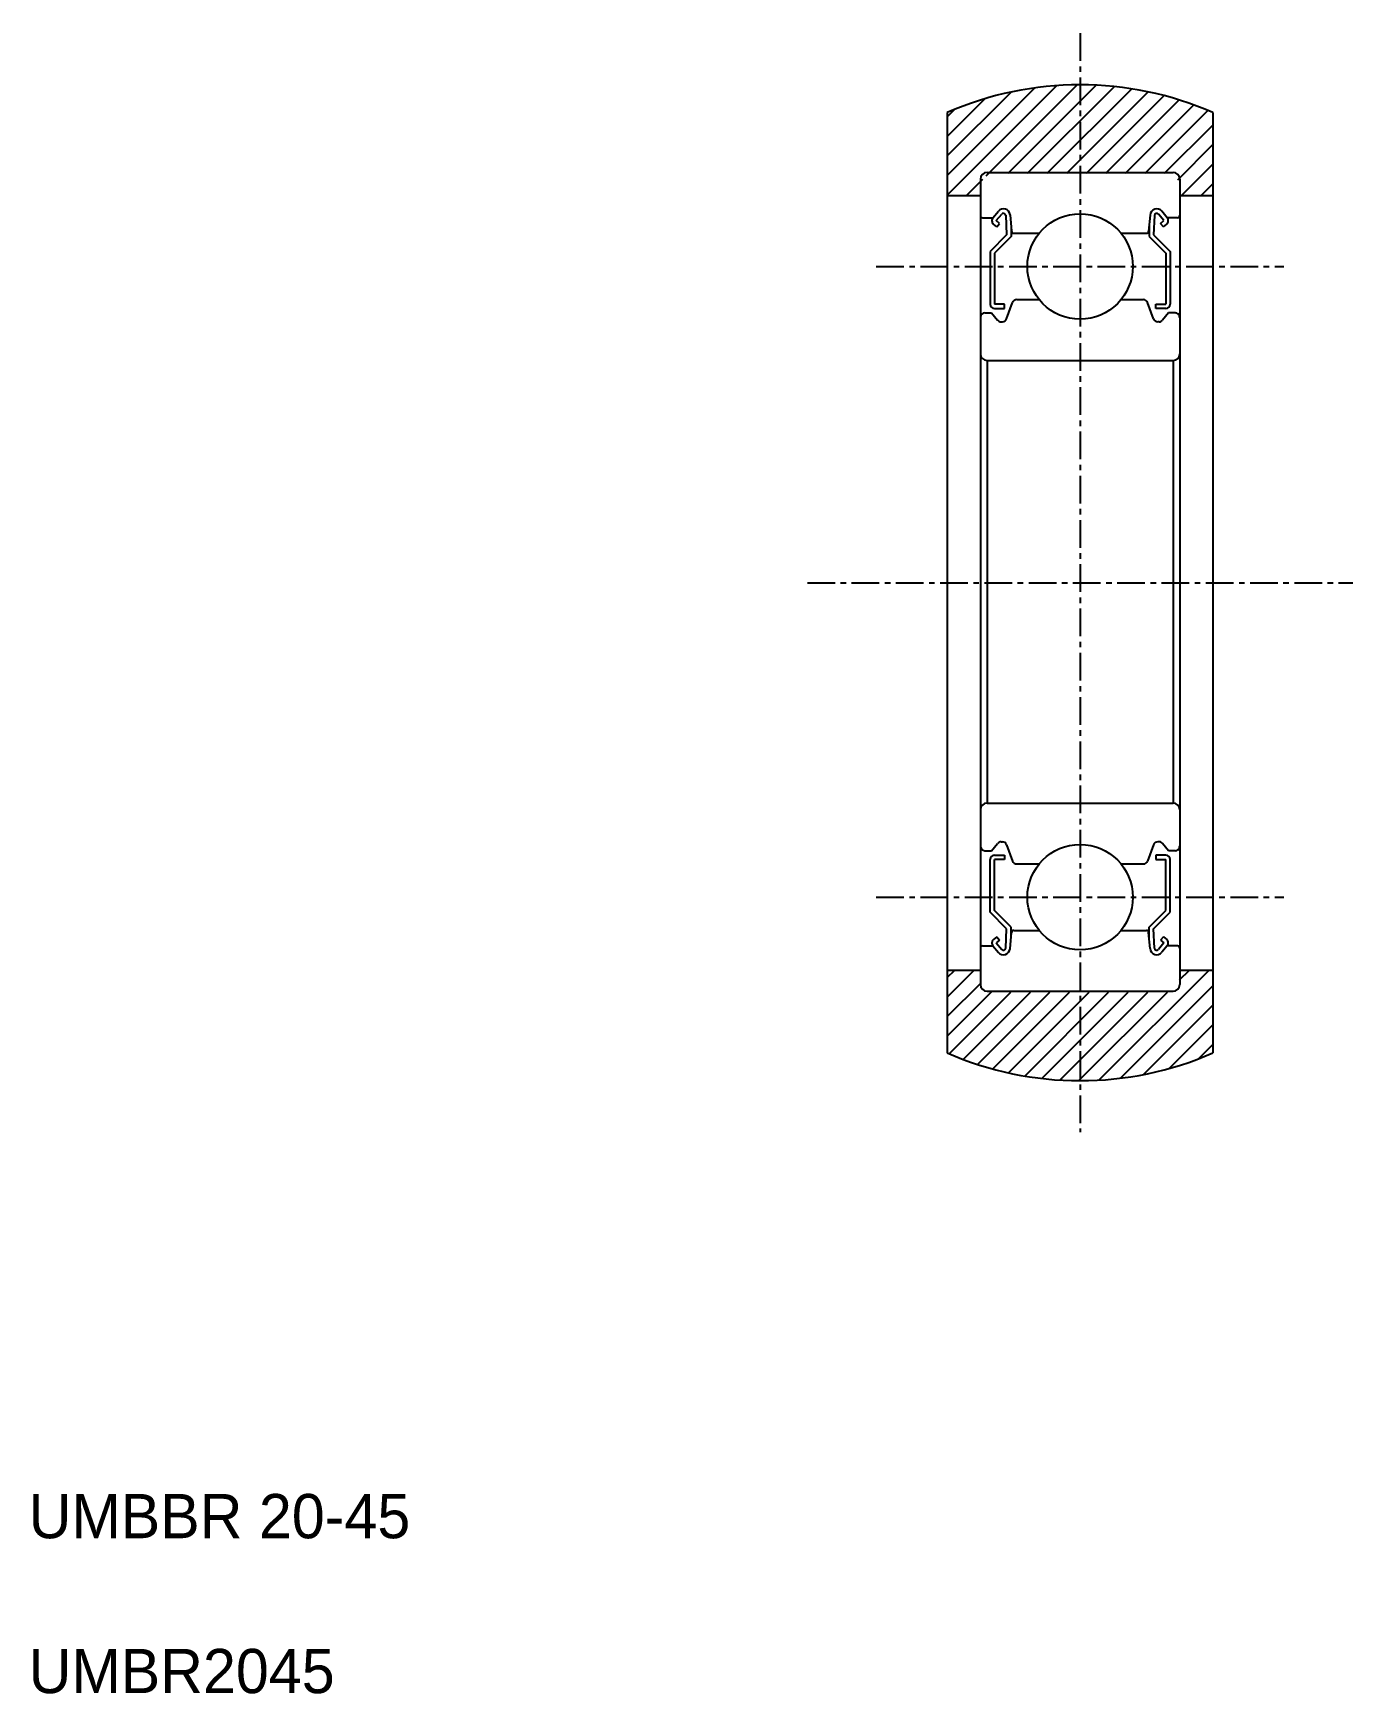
# Model space of a CAD drawing. Extents: x 2.7 to 62.3, y 2.5 to 77.5.
import ezdxf

# ---------------------------------------------------------------- set-up
doc = ezdxf.new("R2010")
doc.units = 0
doc.linetypes.add('CENTER', pattern=[2, 1.25, -0.25, 0.25, -0.25])
doc.layers.get('0').update_dxf_attribs({"linetype": 'CONTINUOUS'})
doc.layers.add('CENTER', color=1, linetype='CENTER')

# ---------------------------------------------------------------- blocks, each defined once
blk = doc.blocks.new('*X2')
at = {"color": 0, "linetype": 'CONTINUOUS'}
for p, q in [((522.451, -99.803), (527.394, -94.859)), ((522.451, -98.919), (526.408, -94.962)), ((522.451, -98.035), (525.337, -95.149)), ((524.208, -98.93), (528.315, -94.823)), ((525.199, -98.822), (529.182, -94.84)), ((526.083, -98.822), (530.003, -94.903)), ((526.967, -98.822), (530.785, -95.005)), ((527.851, -98.822), (531.531, -95.142)), ((522.451, -97.151), (524.15, -95.452)), ((522.451, -96.268), (522.785, -95.934)), ((528.735, -98.822), (532.247, -95.31)), ((529.619, -98.822), (532.933, -95.508)), ((530.503, -98.822), (533.594, -95.731)), ((531.387, -98.822), (534.229, -95.98)), ((532.271, -98.822), (534.451, -96.642)), ((532.865, -99.112), (534.451, -97.526)), ((533.038, -99.822), (534.451, -98.41)), ((523.316, -99.822), (524.059, -99.079)), ((533.922, -99.822), (534.451, -99.294)), ((522.451, -136.042), (523.671, -134.822)), ((522.451, -135.158), (522.787, -134.822)), ((529.302, -139.798), (534.278, -134.822)), ((532.949, -135.267), (533.394, -134.822)), ((522.451, -136.926), (523.978, -135.399)), ((522.451, -137.81), (524.448, -135.813)), ((530.272, -139.711), (534.451, -135.533)), ((522.537, -138.607), (525.323, -135.822)), ((523.168, -138.861), (526.206, -135.822)), ((523.822, -139.09), (527.09, -135.822)), ((524.503, -139.293), (527.974, -135.822)), ((525.212, -139.468), (528.858, -135.822)), ((525.952, -139.613), (529.742, -135.822)), ((526.725, -139.723), (530.626, -135.822)), ((527.538, -139.794), (531.51, -135.822)), ((528.394, -139.822), (532.395, -135.821)), ((531.323, -139.545), (534.451, -136.417)), ((532.481, -139.271), (534.451, -137.301)), ((533.799, -138.837), (534.451, -138.184))]:
    blk.add_line(p, q, dxfattribs=at)

msp = doc.modelspace()

# ---------------------------------------------------------------- linework, layer by layer
at = {"color": 7, "linetype": 'CONTINUOUS'}
for p, q in [((44, 73.925), (44, 31.43)), ((56, 73.925), (56, 31.43)), ((45.5, 70.92), (45.5, 34.52)), ((45.8, 71.22), (54.2, 71.22)), ((54.5, 70.92), (54.5, 34.52)), ((44, 70.178), (45.5, 70.178)), ((54.5, 70.178), (56, 70.178)), ((45.6, 69.17), (46.06, 69.17)), ((46.06, 69.17), (46.31, 69.468)), ((46.213, 69.041), (46.463, 69.34)), ((46.366, 68.913), (46.213, 69.041)), ((46.64, 69.28), (46.683, 68.403)), ((46.838, 69.301), (46.903, 68.561)), ((53.161, 69.293), (53.097, 68.561)), ((53.36, 69.276), (53.317, 68.403)), ((53.787, 69.041), (53.542, 69.333)), ((53.634, 68.913), (53.787, 69.041)), ((53.94, 69.17), (53.695, 69.462)), ((54.4, 69.17), (53.94, 69.17)), ((46.683, 68.403), (45.933, 67.653)), ((46.238, 68.76), (46.085, 68.888)), ((46.883, 68.32), (46.133, 67.57)), ((46.238, 68.76), (46.366, 68.913)), ((46.883, 68.79), (46.883, 68.32)), ((47.003, 68.47), (48.151, 68.47)), ((51.849, 68.47), (52.997, 68.47)), ((53.117, 68.79), (53.117, 68.32)), ((53.117, 68.32), (53.867, 67.57)), ((53.317, 68.403), (54.067, 67.653)), ((53.762, 68.76), (53.634, 68.913)), ((53.762, 68.76), (53.915, 68.888)), ((45.933, 67.653), (45.933, 65.27)), ((46.133, 67.57), (46.133, 65.27)), ((53.867, 67.57), (53.867, 65.27)), ((54.067, 67.653), (54.067, 65.27)), ((46.682, 64.602), (46.95, 65.339)), ((47.138, 65.47), (48.151, 65.47)), ((51.849, 65.47), (52.862, 65.47)), ((53.318, 64.602), (53.05, 65.338)), ((45.7, 64.87), (46, 64.87)), ((46, 64.87), (46.276, 64.542)), ((46.583, 65.27), (46.133, 65.27)), ((46.133, 65.07), (46.583, 65.07)), ((46.583, 65.07), (46.583, 65.27)), ((53.417, 65.27), (53.867, 65.27)), ((53.417, 65.07), (53.417, 65.27)), ((53.867, 65.07), (53.417, 65.07)), ((54, 64.87), (53.724, 64.541)), ((54.3, 64.87), (54, 64.87)), ((46.429, 64.47), (46.494, 64.47)), ((53.571, 64.47), (53.506, 64.47)), ((45.8, 62.72), (54.2, 62.72)), ((45.8, 62.72), (45.8, 42.72)), ((54.2, 62.72), (54.2, 42.72)), ((45.8, 42.72), (54.2, 42.72)), ((45.7, 40.57), (46, 40.57)), ((46, 40.57), (46.276, 40.899)), ((46.429, 40.97), (46.494, 40.97)), ((46.682, 40.839), (46.95, 40.102)), ((53.318, 40.838), (53.05, 40.102)), ((53.571, 40.97), (53.506, 40.97)), ((54, 40.57), (53.724, 40.899)), ((54.3, 40.57), (54, 40.57)), ((45.933, 37.787), (45.933, 40.17)), ((46.133, 40.37), (46.583, 40.37)), ((46.133, 37.87), (46.133, 40.17)), ((46.583, 40.17), (46.133, 40.17)), ((46.583, 40.37), (46.583, 40.17)), ((47.138, 39.97), (48.151, 39.97)), ((47.391, 39.97), (47.391, 39.97)), ((47.644, 39.97), (47.644, 39.97)), ((51.849, 39.97), (52.862, 39.97)), ((53.867, 40.37), (53.417, 40.37)), ((53.417, 40.37), (53.417, 40.17)), ((53.417, 40.17), (53.867, 40.17)), ((53.867, 37.87), (53.867, 40.17)), ((54.067, 37.787), (54.067, 40.17)), ((46.683, 37.037), (45.933, 37.787)), ((46.883, 37.12), (46.133, 37.87)), ((53.117, 37.12), (53.867, 37.87)), ((53.317, 37.037), (54.067, 37.787)), ((46.64, 36.16), (46.683, 37.037)), ((46.838, 36.139), (46.903, 36.879)), ((46.883, 36.65), (46.883, 37.12)), ((47.003, 36.97), (48.151, 36.97)), ((51.849, 36.97), (52.997, 36.97)), ((53.161, 36.147), (53.097, 36.879)), ((53.117, 36.65), (53.117, 37.12)), ((53.36, 36.164), (53.317, 37.037)), ((45.6, 36.27), (46.06, 36.27)), ((46.06, 36.27), (46.31, 35.973)), ((46.238, 36.68), (46.085, 36.552)), ((46.366, 36.527), (46.213, 36.399)), ((46.213, 36.399), (46.463, 36.101)), ((46.238, 36.68), (46.366, 36.527)), ((53.787, 36.399), (53.542, 36.107)), ((53.762, 36.68), (53.634, 36.527)), ((53.634, 36.527), (53.787, 36.399)), ((53.94, 36.27), (53.695, 35.978)), ((53.762, 36.68), (53.915, 36.552)), ((54.4, 36.27), (53.94, 36.27)), ((44, 35.178), (45.5, 35.178)), ((54.5, 35.178), (56, 35.178)), ((45.8, 34.22), (54.2, 34.22))]:
    msp.add_line(p, q, dxfattribs=at)
for centre in [(50, 66.97), (50, 38.47)]:
    msp.add_circle(centre, 2.381, dxfattribs=at)
for centre, radius, start, end in [((50, 60.178), 15, 66.42182, 113.57818), ((45.8, 70.92), 0.3, 90, 180), ((54.2, 70.92), 0.3, 0, 90), ((45.6, 69.27), 0.1, 180, 270), ((46.213, 69.042), 0.2, 140.001, 230.08006), ((46.539, 69.275), 0.3, 4.99669, 140.001), ((46.54, 69.275), 0.1, 2.81988, 140.00119), ((53.463, 69.267), 0.303, 40.0459, 175.07925), ((53.463, 69.267), 0.103, 39.87402, 175.00482), ((53.787, 69.041), 0.2, 309.91376, 40.13184), ((54.4, 69.27), 0.1, 269.99948, 359.99126), ((47.003, 68.57), 0.1, 184.99669, 269.9995), ((52.997, 68.57), 0.1, 269.99948, 354.85568), ((47.138, 65.27), 0.2, 90, 159.9919), ((52.862, 65.27), 0.2, 19.88452, 90.00024), ((45.7, 64.67), 0.2, 90, 180), ((46.133, 65.27), 0.2, 180, 270), ((46.429, 64.67), 0.2, 219.9921, 270), ((46.494, 64.67), 0.2, 270, 339.9919), ((53.506, 64.67), 0.2, 199.88831, 269.99976), ((53.571, 64.67), 0.2, 269.99976, 319.86163), ((53.867, 65.27), 0.2, 269.99976, 359.99563), ((54.3, 64.67), 0.2, 359.99563, 90.00024), ((45.8, 63.02), 0.3, 180, 270), ((54.2, 63.02), 0.3, 270, 0), ((45.8, 42.42), 0.3, 90, 180), ((54.2, 42.42), 0.3, 0, 90), ((45.7, 40.77), 0.2, 180, 270), ((46.429, 40.77), 0.2, 90, 140.0079), ((46.494, 40.77), 0.2, 20.0081, 90), ((53.506, 40.77), 0.2, 90.00024, 160.11169), ((53.571, 40.77), 0.2, 40.13837, 90.00024), ((54.3, 40.77), 0.2, 269.99976, 0.00437), ((46.133, 40.17), 0.2, 90, 180), ((47.138, 40.17), 0.2, 200.0081, 270), ((52.862, 40.17), 0.2, 269.99976, 340.11548), ((53.867, 40.17), 0.2, 0.00437, 90.00024), ((47.003, 36.87), 0.1, 90.0005, 175.00331), ((52.997, 36.87), 0.1, 5.14432, 90.00052), ((45.6, 36.17), 0.1, 90, 180), ((46.213, 36.399), 0.2, 129.91994, 219.999), ((46.539, 36.166), 0.3, 219.999, 355.00331), ((46.54, 36.165), 0.1, 219.99881, 357.18012), ((53.463, 36.173), 0.303, 184.92075, 319.9541), ((53.463, 36.173), 0.103, 184.99518, 320.12598), ((53.787, 36.399), 0.2, 319.86816, 50.08624), ((54.4, 36.17), 0.1, 0.00874, 90.00052), ((45.8, 34.52), 0.3, 180, 270), ((54.2, 34.52), 0.3, 270, 0), ((50, 45.178), 15, 246.42182, 293.57818)]:
    msp.add_arc(centre, radius, start, end, dxfattribs=at)
at = {"layer": 'CENTER', "color": 1, "linetype": 'CENTER'}
for p, q in [((50, 77.51), (50, 27.846)), ((40.791, 66.97), (59.209, 66.97)), ((37.68, 52.678), (62.32, 52.678)), ((40.791, 38.47), (59.209, 38.47))]:
    msp.add_line(p, q, dxfattribs=at)

# ---------------------------------------------------------------- block references
at = {"color": 3, "linetype": 'CONTINUOUS'}
msp.add_blockref('*X2', (-478.451, 170), dxfattribs=at)

# ---------------------------------------------------------------- texts
at = {"color": 7, "linetype": 'CONTINUOUS'}
for s, p in [('UMBBR 20-45', (2.5, 9.5)), ('UMBR2045', (2.5, 2.5))]:
    msp.add_text(s, height=2, dxfattribs=at).set_placement(p)

doc.saveas('drawing.dxf')
